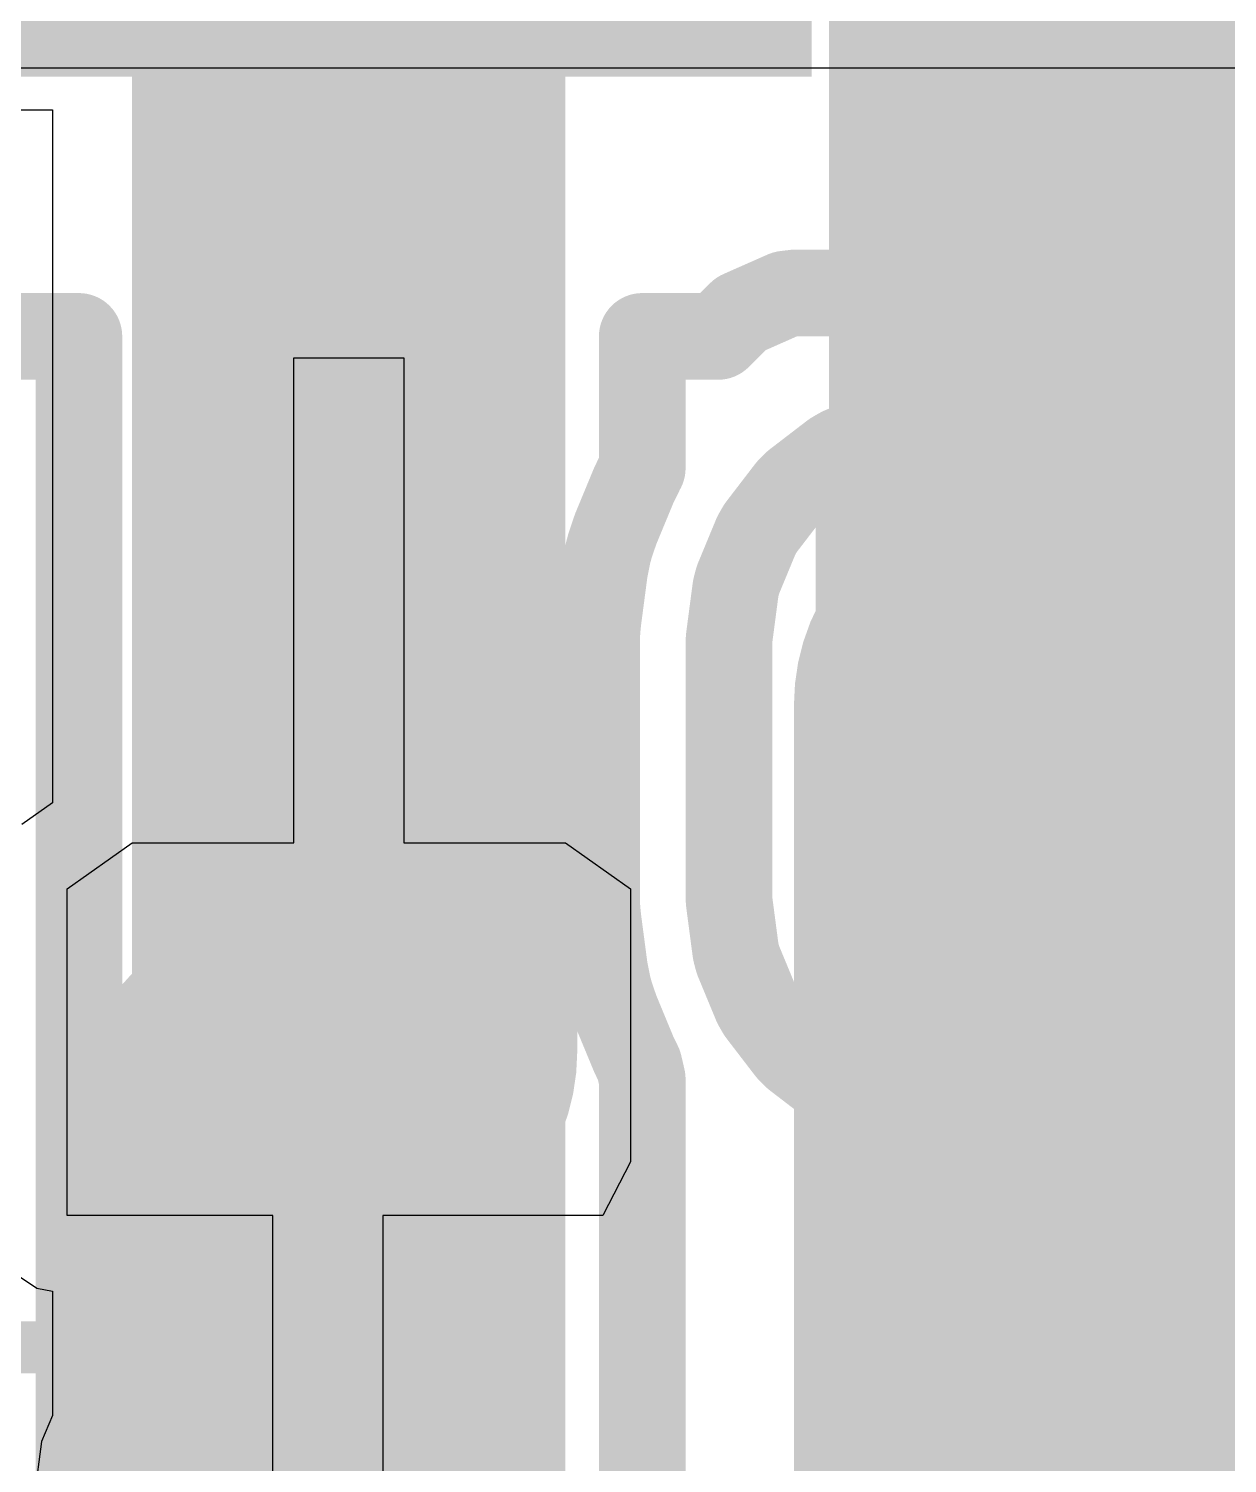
# Model space of a CAD drawing. Header units: inches. Extents: x 0 to 12.4, y -0.6 to 2.2.
# Drawn here: x 0.2268 to 0.3357, y 1.355 to 1.4853 of the extents above; entities that cross this region are included whole.
import ezdxf

# ---------------------------------------------------------------- set-up
doc = ezdxf.new("R2010")
doc.units = ezdxf.units.IN
doc.header["$MEASUREMENT"] = 0
for name, color, linetype in [('Bottom Layer', 5, 'Continuous'), ('Dimension', 6, 'Continuous'), ('Mechanical 4', 56, 'Continuous'), ('Top Layer', 1, 'Continuous'), ('Top Overlay', 2, 'Continuous'), ('Top Paste', 8, 'Continuous'), ('Top Solder', 216, 'Continuous')]:
    doc.layers.add(name, color=color, linetype=linetype)

# ---------------------------------------------------------------- blocks, each defined once
blk = doc.blocks.new('SOT_89_3_16')
at = {"layer": 'Top Layer'}
for points in [[(-0.0380512, 0.10423225), (0.0380512, 0.10423225), (0.0380512, -0.01505905), (-0.0380512, -0.01505905)], [(-0.0114173, -0.0105315), (0.0114173, -0.0105315), (0.0114173, -0.0786417), (-0.0114173, -0.0786417)], [(0.0476378, -0.0105315), (0.0704724, -0.0105315), (0.0704724, -0.0786417), (0.0476378, -0.0786417)]]:
    blk.add_hatch(color=1, dxfattribs=at).paths.add_polyline_path(points)
at = {"layer": 'Top Paste'}
for points in [[(-0.0380512, 0.10423225), (0.0380512, 0.10423225), (0.0380512, -0.01505905), (-0.0380512, -0.01505905)], [(-0.0114173, -0.0105315), (0.0114173, -0.0105315), (0.0114173, -0.0786417), (-0.0114173, -0.0786417)], [(0.0476378, -0.0105315), (0.0704724, -0.0105315), (0.0704724, -0.0786417), (0.0476378, -0.0786417)]]:
    blk.add_hatch(color=8, dxfattribs=at).paths.add_polyline_path(points)
at = {"layer": 'Top Solder'}
for points in [[(-0.0420512, 0.10823225), (0.0420512, 0.10823225), (0.0420512, -0.01905905), (-0.0420512, -0.01905905)], [(-0.0154173, -0.0065315), (0.0154173, -0.0065315), (0.0154173, -0.0826417), (-0.0154173, -0.0826417)], [(0.0436378, -0.0065315), (0.0744724, -0.0065315), (0.0744724, -0.0826417), (0.0436378, -0.0826417)]]:
    blk.add_hatch(color=216, dxfattribs=at).paths.add_polyline_path(points)
blk = doc.blocks.new('CAP_0603_65')
at = {"layer": 'Top Layer'}
for points in [[(-0.015, 0.0175), (-0.015, -0.0175), (-0.045, -0.0175), (-0.045, 0.0175)], [(0.045, 0.0175), (0.045, -0.0175), (0.015, -0.0175), (0.015, 0.0175)]]:
    blk.add_hatch(color=1, dxfattribs=at).paths.add_polyline_path(points)
at = {"layer": 'Top Paste'}
for points in [[(-0.015, 0.0175), (-0.015, -0.0175), (-0.045, -0.0175), (-0.045, 0.0175)], [(0.045, 0.0175), (0.045, -0.0175), (0.015, -0.0175), (0.015, 0.0175)]]:
    blk.add_hatch(color=8, dxfattribs=at).paths.add_polyline_path(points)
at = {"layer": 'Top Solder'}
for points in [[(-0.0126378, 0.0198622), (-0.0126378, -0.0198622), (-0.0473622, -0.0198622), (-0.0473622, 0.0198622)], [(0.0473622, 0.0198622), (0.0473622, -0.0198622), (0.0126378, -0.0198622), (0.0126378, 0.0198622)]]:
    blk.add_hatch(color=216, dxfattribs=at).paths.add_polyline_path(points)
at = {"layer": 'Top Overlay', "const_width": 0.005}
for points in [[(-0.049, 0.021), (-0.018, 0.021)], [(-0.049, -0.021), (-0.049, 0.021)], [(0.018, 0.021), (0.049, 0.021)], [(0.049, -0.021), (0.049, 0.021)], [(-0.049, -0.021), (-0.018, -0.021)], [(0.018, -0.021), (0.049, -0.021)]]:
    blk.add_lwpolyline(points, dxfattribs=at)
at = {"layer": 'Top Overlay', "const_width": 0.0025}
for points in [[(-0.05025, 0.021, 1), (-0.04775, 0.021, 1)], [(-0.05025, 0.021, 1), (-0.04775, 0.021, 1)], [(-0.01925, 0.021, 1), (-0.01675, 0.021, 1)], [(0.01675, 0.021, 1), (0.01925, 0.021, 1)], [(0.04775, 0.021, 1), (0.05025, 0.021, 1)], [(0.04775, 0.021, 1), (0.05025, 0.021, 1)], [(-0.05025, -0.021, 1), (-0.04775, -0.021, 1)], [(-0.05025, -0.021, 1), (-0.04775, -0.021, 1)], [(-0.01925, -0.021, 1), (-0.01675, -0.021, 1)], [(0.01675, -0.021, 1), (0.01925, -0.021, 1)], [(0.04775, -0.021, 1), (0.05025, -0.021, 1)], [(0.04775, -0.021, 1), (0.05025, -0.021, 1)]]:
    blk.add_lwpolyline(points, format="xyb", close=True, dxfattribs=at)
blk = doc.blocks.new('C___1206_66')
at = {"layer": 'Top Layer'}
for points in [[(-0.08, 0.035), (-0.02, 0.035), (-0.02, -0.035), (-0.08, -0.035)], [(0.02, 0.035), (0.08, 0.035), (0.08, -0.035), (0.02, -0.035)]]:
    blk.add_hatch(color=1, dxfattribs=at).paths.add_polyline_path(points)
at = {"layer": 'Top Paste'}
for points in [[(-0.08, 0.035), (-0.02, 0.035), (-0.02, -0.035), (-0.08, -0.035)], [(0.02, 0.035), (0.08, 0.035), (0.08, -0.035), (0.02, -0.035)]]:
    blk.add_hatch(color=8, dxfattribs=at).paths.add_polyline_path(points)
at = {"layer": 'Top Solder'}
for points in [[(-0.084, 0.039), (-0.016, 0.039), (-0.016, -0.039), (-0.084, -0.039)], [(0.016, 0.039), (0.084, 0.039), (0.084, -0.039), (0.016, -0.039)]]:
    blk.add_hatch(color=216, dxfattribs=at).paths.add_polyline_path(points)
at = {"layer": 'Top Overlay', "const_width": 0.005}
for points in [[(-0.024, 0.039), (-0.084, 0.039)], [(-0.084, 0.039), (-0.084, -0.039)], [(0.084, 0.039), (0.024, 0.039)], [(0.084, 0.039), (0.084, -0.039)], [(-0.024, -0.039), (-0.084, -0.039)], [(0.084, -0.039), (0.024, -0.039)]]:
    blk.add_lwpolyline(points, dxfattribs=at)
at = {"layer": 'Top Overlay', "const_width": 0.0025}
for points in [[(-0.08525, 0.039, 1), (-0.08275, 0.039, 1)], [(-0.08525, 0.039, 1), (-0.08275, 0.039, 1)], [(-0.02525, 0.039, 1), (-0.02275, 0.039, 1)], [(0.02275, 0.039, 1), (0.02525, 0.039, 1)], [(0.08275, 0.039, 1), (0.08525, 0.039, 1)], [(0.08275, 0.039, 1), (0.08525, 0.039, 1)], [(-0.08525, -0.039, 1), (-0.08275, -0.039, 1)], [(-0.08525, -0.039, 1), (-0.08275, -0.039, 1)], [(-0.02525, -0.039, 1), (-0.02275, -0.039, 1)], [(0.02275, -0.039, 1), (0.02525, -0.039, 1)], [(0.08275, -0.039, 1), (0.08525, -0.039, 1)], [(0.08275, -0.039, 1), (0.08525, -0.039, 1)]]:
    blk.add_lwpolyline(points, format="xyb", close=True, dxfattribs=at)

msp = doc.modelspace()

# ---------------------------------------------------------------- hatches: boundary and pattern name
at = {"layer": 'Dimension'}
msp.add_hatch(color=6, dxfattribs=at).paths.add_polyline_path([(0.29832095, 1.44948485), (0.33375405, 1.44948485), (0.33375405, 1.39830375), (0.29832095, 1.39830375)])
msp.add_hatch(color=6, dxfattribs=at).paths.add_polyline_path([(0.29832095, 1.44948485), (0.33375405, 1.44948485), (0.33375405, 1.39830375), (0.29832095, 1.39830375)])
at = {"layer": 'Top Layer'}
for points in [[(0.305, 1.432), (0.716, 1.432), (0.716, 1.491), (0.305, 1.491)], [(0.305, 1.303), (0.374, 1.303), (0.374, 1.491), (0.305, 1.491)]]:
    msp.add_hatch(color=1, dxfattribs=at).paths.add_polyline_path(points)

# ---------------------------------------------------------------- linework, layer by layer
at = {"layer": 'Bottom Layer'}
msp.add_line((0.05, 1.4817409), (0.4138629, 1.4817409), dxfattribs=at)
at = {"layer": 'Dimension'}
for points, const_width in [([(0.2917662, 1.4595232), (0.295365, 1.4611122)], 0.007874), ([(0.295365, 1.4611122), (0.2953651, 1.4611123)], 0.007874), ([(0.2953651, 1.4611123), (0.2955655, 1.4612007)], 0.007874), ([(0.2955655, 1.4612007), (0.295783, 1.461226)], 0.007874), ([(0.295783, 1.461226), (0.2957832, 1.461226)], 0.007874), ([(0.2957832, 1.461226), (0.2964707, 1.4613057)], 0.007874), ([(0.2964707, 1.4613057), (0.296471, 1.4613058)], 0.007874), ([(0.296471, 1.4613058), (0.2965547, 1.4613155)], 0.007874), ([(0.2965547, 1.4613155), (0.2966385, 1.4613155)], 0.007874), ([(0.2966385, 1.4613155), (0.2966392, 1.4613155)], 0.007874), ([(0.2966392, 1.4613155), (0.3076576, 1.4613155)], 0.007874), ([(0.3076576, 1.4613155), (0.3080377, 1.4613404)], 0.007874), ([(0.3080377, 1.4613404), (0.3083479, 1.4613813)], 0.007874), ([(0.3083479, 1.4613813), (0.308348, 1.4613813)], 0.007874), ([(0.308348, 1.4613813), (0.3083728, 1.4613845)], 0.007874), ([(0.3083728, 1.4613845), (0.3083947, 1.4613867)], 0.007874), ([(0.3083947, 1.4613867), (0.3083968, 1.4613869)], 0.007874), ([(0.3083968, 1.4613869), (0.3091341, 1.4614595)], 0.007874), ([(0.3091341, 1.4614595), (0.309135, 1.4614596)], 0.007874), ([(0.309135, 1.4614596), (0.3091563, 1.4614617)], 0.007874), ([(0.3091563, 1.4614617), (0.3091776, 1.4614631)], 0.007874), ([(0.3091776, 1.4614631), (0.3091783, 1.4614632)], 0.007874), ([(0.3091783, 1.4614632), (0.3095133, 1.4614851)], 0.007874), ([(0.3095133, 1.4614851), (0.309515, 1.4614852)], 0.007874), ([(0.309515, 1.4614852), (0.3095366, 1.4614866)], 0.007874), ([(0.3095366, 1.4614866), (0.3095585, 1.4614874)], 0.007874), ([(0.3095585, 1.4614874), (0.3095607, 1.4614874)], 0.007874), ([(0.3095607, 1.4614874), (0.3102983, 1.4615116)], 0.007874), ([(0.3102983, 1.4615116), (0.3102996, 1.4615116)], 0.007874), ([(0.3102996, 1.4615116), (0.310323, 1.4615124)], 0.007874), ([(0.310323, 1.4615124), (0.4437993, 1.4615124)], 0.007874), ([(0.2915192, 1.4594142), (0.2917661, 1.4595232)], 0.007874), ([(0.2917661, 1.4595232), (0.2917662, 1.4595232)], 0.007874), ([(0.2226365, 1.4592233), (0.224501, 1.4573588)], 0.007874), ([(0.2894639, 1.4573588), (0.2913283, 1.4592233)], 0.007874), ([(0.2913283, 1.4592233), (0.2913285, 1.4592234)], 0.007874), ([(0.2913285, 1.4592234), (0.2915192, 1.4594142)], 0.007874), ([(0.224501, 1.4573588), (0.2313919, 1.4573588)], 0.007874), ([(0.2313919, 1.4376738), (0.2313919, 1.4573588)], 0.007874), ([(0.282573, 1.4453914), (0.282573, 1.4573588)], 0.007874), ([(0.282573, 1.4573588), (0.2894639, 1.4573588)], 0.007874), ([(0.3054172, 1.4488641), (0.3099427, 1.4494599)], 0.007874), ([(0.3099427, 1.4494599), (0.310323, 1.4494848)], 0.007874), ([(0.310323, 1.4494848), (0.4437993, 1.4494848)], 0.007874), ([(0.3006437, 1.4469943), (0.3046829, 1.4486674)], 0.007874), ([(0.3046829, 1.4486674), (0.3054172, 1.4488641)], 0.007874), ([(0.2965167, 1.4439525), (0.2999854, 1.4466142)], 0.007874), ([(0.2999854, 1.4466142), (0.3006437, 1.4469943)], 0.007874), ([(0.2818466, 1.4439335), (0.2825, 1.4452586)], 0.007874), ([(0.2825, 1.4452586), (0.2825002, 1.4452591)], 0.007874), ([(0.2825002, 1.4452591), (0.2825213, 1.4453017)], 0.007874), ([(0.2825213, 1.4453017), (0.2825445, 1.445342)], 0.007874), ([(0.2825445, 1.445342), (0.282545, 1.445343)], 0.007874), ([(0.282545, 1.445343), (0.282573, 1.4453914)], 0.007874), ([(0.2801705, 1.4398952), (0.2818074, 1.4438471)], 0.007874), ([(0.2818074, 1.4438471), (0.2818078, 1.443848)], 0.007874), ([(0.2818078, 1.443848), (0.2818255, 1.4438909)], 0.007874), ([(0.2818255, 1.4438909), (0.2818463, 1.443933)], 0.007874), ([(0.2818463, 1.443933), (0.2818466, 1.4439335)], 0.007874), ([(0.2959793, 1.4434151), (0.2965167, 1.4439525)], 0.007874), ([(0.2569824, 1.3923982), (0.2569824, 1.4273391)], 0.0393701), ([(0.2933176, 1.4399465), (0.2959793, 1.4434151)], 0.007874), ([(0.2929376, 1.4392881), (0.2933176, 1.4399465)], 0.007874), ([(0.2796619, 1.4384065), (0.2801372, 1.4398067)], 0.007874), ([(0.2801372, 1.4398067), (0.2801376, 1.4398079)], 0.007874), ([(0.2801376, 1.4398079), (0.2801524, 1.4398516)], 0.007874), ([(0.2801524, 1.4398516), (0.2801701, 1.4398943)], 0.007874), ([(0.2801701, 1.4398943), (0.2801705, 1.4398952)], 0.007874), ([(0.2912644, 1.4352489), (0.2929376, 1.4392881)], 0.007874), ([(0.3160376, 1.3382643), (0.3160376, 1.4238943)], 0.0393701), ([(0.2313919, 1.4375782), (0.2313919, 1.4376738)], 0.007874), ([(0.2313919, 1.3394396), (0.2313919, 1.4375782)], 0.007874), ([(0.2791431, 1.4360845), (0.2794402, 1.4375782)], 0.007874), ([(0.2794402, 1.4375782), (0.2794405, 1.43758)], 0.007874), ([(0.2794405, 1.43758), (0.2794406, 1.4375807)], 0.007874), ([(0.2794406, 1.4375807), (0.2794499, 1.4376272)], 0.007874), ([(0.2794499, 1.4376272), (0.279462, 1.4376726)], 0.007874), ([(0.279462, 1.4376726), (0.2794623, 1.4376735)], 0.007874), ([(0.2794623, 1.4376735), (0.2796344, 1.4383159)], 0.007874), ([(0.2796344, 1.4383159), (0.2796346, 1.4383165)], 0.007874), ([(0.2796346, 1.4383165), (0.2796467, 1.4383615)], 0.007874), ([(0.2796467, 1.4383615), (0.2796615, 1.4384055)], 0.007874), ([(0.2796615, 1.4384055), (0.2796619, 1.4384065)], 0.007874), ([(0.2785503, 1.4315822), (0.2791369, 1.4360378)], 0.007874), ([(0.2791369, 1.4360378), (0.279137, 1.4360388)], 0.007874), ([(0.279137, 1.4360388), (0.2791431, 1.4360845)], 0.007874), ([(0.2910677, 1.4345146), (0.2912644, 1.4352489)], 0.007874), ([(0.2904947, 1.4301623), (0.2910677, 1.4345146)], 0.007874), ([(0.2784701, 1.4307756), (0.2784722, 1.4307975)], 0.007874), ([(0.2784722, 1.4307975), (0.2784724, 1.4307995)], 0.007874), ([(0.2784724, 1.4307995), (0.278545, 1.431536)], 0.007874), ([(0.278545, 1.431536), (0.2785452, 1.4315376)], 0.007874), ([(0.2785452, 1.4315376), (0.2785473, 1.4315589)], 0.007874), ([(0.2785473, 1.4315589), (0.2785501, 1.4315806)], 0.007874), ([(0.2785501, 1.4315806), (0.2785503, 1.4315822)], 0.007874), ([(0.2784194, 1.4296088), (0.2784202, 1.4296322)], 0.007874), ([(0.2784194, 1.4063687), (0.2784194, 1.4296088)], 0.007874), ([(0.2784202, 1.4296335), (0.2784444, 1.4303711)], 0.007874), ([(0.2784202, 1.4296322), (0.2784202, 1.4296335)], 0.007874), ([(0.2784444, 1.4303733), (0.2784452, 1.4303953)], 0.007874), ([(0.2784444, 1.4303711), (0.2784444, 1.4303733)], 0.007874), ([(0.2784452, 1.4303953), (0.2784466, 1.4304169)], 0.007874), ([(0.2784466, 1.4304169), (0.2784467, 1.4304186)], 0.007874), ([(0.2784467, 1.4304186), (0.2784685, 1.4307516)], 0.007874), ([(0.2784685, 1.4307517), (0.2784701, 1.4307756)], 0.007874), ([(0.2784685, 1.4307516), (0.2784685, 1.4307517)], 0.007874), ([(0.290447, 1.4296088), (0.2904719, 1.4299891)], 0.007874), ([(0.290447, 1.4063687), (0.290447, 1.4296088)], 0.007874), ([(0.2904719, 1.4299891), (0.2904947, 1.4301623)], 0.007874), ([(0.2500927, 1.3855084), (0.2569824, 1.3923982)], 0.0393701), ([(0.2784194, 1.4063687), (0.2784202, 1.4063453)], 0.007874), ([(0.2784202, 1.406344), (0.2784202, 1.4063453)], 0.007874), ([(0.2784202, 1.406344), (0.2784444, 1.4056064)], 0.007874), ([(0.290447, 1.4063687), (0.2904719, 1.4059884)], 0.007874), ([(0.2784444, 1.4056043), (0.2784444, 1.4056064)], 0.007874), ([(0.2784444, 1.4056043), (0.2784452, 1.4055822)], 0.007874), ([(0.2784452, 1.4055822), (0.2784466, 1.4055606)], 0.007874), ([(0.2784466, 1.4055606), (0.2784467, 1.4055589)], 0.007874), ([(0.2784467, 1.4055589), (0.2784686, 1.4052251)], 0.007874), ([(0.2784686, 1.4052251), (0.2784701, 1.4052019)], 0.007874), ([(0.2784701, 1.4052019), (0.2785472, 1.4044186)], 0.007874), ([(0.2904719, 1.4059884), (0.2910677, 1.4014631)], 0.007874), ([(0.2785472, 1.4044186), (0.279143, 1.3998933)], 0.007874), ([(0.2500927, 1.3510596), (0.2500927, 1.3855084)], 0.0393701), ([(0.2910677, 1.4014631), (0.2912645, 1.4007285)], 0.007874), ([(0.279143, 1.3998933), (0.2791521, 1.3998473)], 0.007874), ([(0.2791521, 1.3998473), (0.2791522, 1.3998469)], 0.007874), ([(0.2791522, 1.3998469), (0.2794405, 1.3983975)], 0.007874), ([(0.2912645, 1.4007285), (0.2929375, 1.3966896)], 0.007874), ([(0.2794405, 1.3983975), (0.2794407, 1.3983967)], 0.007874), ([(0.2794407, 1.3983967), (0.27945, 1.3983501)], 0.007874), ([(0.27945, 1.3983501), (0.2794623, 1.398304)], 0.007874), ([(0.2794623, 1.398304), (0.2794625, 1.3983033)], 0.007874), ([(0.2794625, 1.3983033), (0.2796185, 1.3977209)], 0.007874), ([(0.2796185, 1.3977209), (0.2796468, 1.3976155)], 0.007874), ([(0.2796468, 1.3976155), (0.2796622, 1.3975702)], 0.007874), ([(0.2796622, 1.3975701), (0.2796622, 1.3975702)], 0.007874), ([(0.2796622, 1.3975701), (0.2801372, 1.3961709)], 0.007874), ([(0.2801372, 1.3961709), (0.2801374, 1.3961702)], 0.007874), ([(0.2801374, 1.3961702), (0.2801525, 1.3961257)], 0.007874), ([(0.2801525, 1.3961257), (0.2801705, 1.3960823)], 0.007874), ([(0.2801705, 1.3960823), (0.2801708, 1.3960815)], 0.007874), ([(0.2801708, 1.3960815), (0.2815862, 1.3926644)], 0.007874), ([(0.2929375, 1.3966896), (0.2933178, 1.3960309)], 0.007874), ([(0.2933178, 1.3960309), (0.2959791, 1.3925626)], 0.007874), ([(0.2815862, 1.3926644), (0.2818255, 1.3920869)], 0.007874), ([(0.2818255, 1.3920869), (0.2818467, 1.3920437)], 0.007874), ([(0.2818467, 1.3920437), (0.2822725, 1.3911804)], 0.007874), ([(0.2959791, 1.3925626), (0.2965169, 1.3920248)], 0.007874), ([(0.2965169, 1.3920248), (0.2999852, 1.3893635)], 0.007874), ([(0.2822725, 1.3911804), (0.282573, 1.3898918)], 0.007874), ([(0.282573, 1.3394396), (0.282573, 1.3898918)], 0.007874), ([(0.2999852, 1.3893635), (0.3006439, 1.3889832)], 0.007874), ([(0.3006439, 1.3889832), (0.3046828, 1.3873102)], 0.007874), ([(0.3046828, 1.3873102), (0.3054174, 1.3871134)], 0.007874), ([(0.3054174, 1.3871134), (0.3099428, 1.3865176)], 0.007874), ([(0.3099428, 1.3865176), (0.310323, 1.3864927)], 0.007874), ([(0.310323, 1.3864927), (0.4437993, 1.3864927)], 0.007874), ([(0.2500927, 1.2988943), (0.2500927, 1.3510596)], 0.0393701), ([(0.3160376, 1.3382643), (0.3189903, 1.3353116)], 0.0393701)]:
    msp.add_lwpolyline(points, dxfattribs=dict(at, const_width=const_width))
for points, const_width in [([(0.2933965, 1.4611122, 1), (0.2973335, 1.4611122, 1)], 0.003937), ([(0.2933965, 1.4611122, 1), (0.2973335, 1.4611122, 1)], 0.003937), ([(0.2933966, 1.4611123, 1), (0.2973336, 1.4611123, 1)], 0.003937), ([(0.2933966, 1.4611123, 1), (0.2973336, 1.4611123, 1)], 0.003937), ([(0.293597, 1.4612007, 1), (0.297534, 1.4612007, 1)], 0.003937), ([(0.293597, 1.4612007, 1), (0.297534, 1.4612007, 1)], 0.003937), ([(0.2938145, 1.461226, 1), (0.2977515, 1.461226, 1)], 0.003937), ([(0.2938145, 1.461226, 1), (0.2977515, 1.461226, 1)], 0.003937), ([(0.2938147, 1.461226, 1), (0.2977517, 1.461226, 1)], 0.003937), ([(0.2938147, 1.461226, 1), (0.2977517, 1.461226, 1)], 0.003937), ([(0.2945022, 1.4613057, 1), (0.2984392, 1.4613057, 1)], 0.003937), ([(0.2945022, 1.4613057, 1), (0.2984392, 1.4613057, 1)], 0.003937), ([(0.2945025, 1.4613058, 1), (0.2984395, 1.4613058, 1)], 0.003937), ([(0.2945025, 1.4613058, 1), (0.2984395, 1.4613058, 1)], 0.003937), ([(0.2945862, 1.4613155, 1), (0.2985232, 1.4613155, 1)], 0.003937), ([(0.2945862, 1.4613155, 1), (0.2985232, 1.4613155, 1)], 0.003937), ([(0.29467, 1.4613155, 1), (0.298607, 1.4613155, 1)], 0.003937), ([(0.29467, 1.4613155, 1), (0.298607, 1.4613155, 1)], 0.003937), ([(0.2946707, 1.4613155, 1), (0.2986077, 1.4613155, 1)], 0.003937), ([(0.2946707, 1.4613155, 1), (0.2986077, 1.4613155, 1)], 0.003937), ([(0.3056891, 1.4613155, 1), (0.3096261, 1.4613155, 1)], 0.003937), ([(0.3056891, 1.4613155, 1), (0.3096261, 1.4613155, 1)], 0.003937), ([(0.3060692, 1.4613404, 1), (0.3100062, 1.4613404, 1)], 0.003937), ([(0.3060692, 1.4613404, 1), (0.3100062, 1.4613404, 1)], 0.003937), ([(0.3063794, 1.4613813, 1), (0.3103164, 1.4613813, 1)], 0.003937), ([(0.3063794, 1.4613813, 1), (0.3103164, 1.4613813, 1)], 0.003937), ([(0.3063795, 1.4613813, 1), (0.3103165, 1.4613813, 1)], 0.003937), ([(0.3063795, 1.4613813, 1), (0.3103165, 1.4613813, 1)], 0.003937), ([(0.3064043, 1.4613845, 1), (0.3103413, 1.4613845, 1)], 0.003937), ([(0.3064043, 1.4613845, 1), (0.3103413, 1.4613845, 1)], 0.003937), ([(0.3064262, 1.4613867, 1), (0.3103632, 1.4613867, 1)], 0.003937), ([(0.3064262, 1.4613867, 1), (0.3103632, 1.4613867, 1)], 0.003937), ([(0.3064283, 1.4613869, 1), (0.3103653, 1.4613869, 1)], 0.003937), ([(0.3064283, 1.4613869, 1), (0.3103653, 1.4613869, 1)], 0.003937), ([(0.3071656, 1.4614595, 1), (0.3111026, 1.4614595, 1)], 0.003937), ([(0.3071656, 1.4614595, 1), (0.3111026, 1.4614595, 1)], 0.003937), ([(0.3071665, 1.4614596, 1), (0.3111035, 1.4614596, 1)], 0.003937), ([(0.3071665, 1.4614596, 1), (0.3111035, 1.4614596, 1)], 0.003937), ([(0.3071878, 1.4614617, 1), (0.3111248, 1.4614617, 1)], 0.003937), ([(0.3071878, 1.4614617, 1), (0.3111248, 1.4614617, 1)], 0.003937), ([(0.3072091, 1.4614631, 1), (0.3111461, 1.4614631, 1)], 0.003937), ([(0.3072091, 1.4614631, 1), (0.3111461, 1.4614631, 1)], 0.003937), ([(0.3072098, 1.4614632, 1), (0.3111468, 1.4614632, 1)], 0.003937), ([(0.3072098, 1.4614632, 1), (0.3111468, 1.4614632, 1)], 0.003937), ([(0.3075448, 1.4614851, 1), (0.3114818, 1.4614851, 1)], 0.003937), ([(0.3075448, 1.4614851, 1), (0.3114818, 1.4614851, 1)], 0.003937), ([(0.3075465, 1.4614852, 1), (0.3114835, 1.4614852, 1)], 0.003937), ([(0.3075465, 1.4614852, 1), (0.3114835, 1.4614852, 1)], 0.003937), ([(0.3075681, 1.4614866, 1), (0.3115051, 1.4614866, 1)], 0.003937), ([(0.3075681, 1.4614866, 1), (0.3115051, 1.4614866, 1)], 0.003937), ([(0.30759, 1.4614874, 1), (0.311527, 1.4614874, 1)], 0.003937), ([(0.30759, 1.4614874, 1), (0.311527, 1.4614874, 1)], 0.003937), ([(0.3075922, 1.4614874, 1), (0.3115292, 1.4614874, 1)], 0.003937), ([(0.3075922, 1.4614874, 1), (0.3115292, 1.4614874, 1)], 0.003937), ([(0.3083298, 1.4615116, 1), (0.3122668, 1.4615116, 1)], 0.003937), ([(0.3083298, 1.4615116, 1), (0.3122668, 1.4615116, 1)], 0.003937), ([(0.3083311, 1.4615116, 1), (0.3122681, 1.4615116, 1)], 0.003937), ([(0.3083311, 1.4615116, 1), (0.3122681, 1.4615116, 1)], 0.003937), ([(0.3083545, 1.4615124, 1), (0.3122915, 1.4615124, 1)], 0.003937), ([(0.3083545, 1.4615124, 1), (0.3122915, 1.4615124, 1)], 0.003937), ([(0.2897976, 1.4595232, 1), (0.2937346, 1.4595232, 1)], 0.003937), ([(0.2897976, 1.4595232, 1), (0.2937346, 1.4595232, 1)], 0.003937), ([(0.2897977, 1.4595232, 1), (0.2937347, 1.4595232, 1)], 0.003937), ([(0.2897977, 1.4595232, 1), (0.2937347, 1.4595232, 1)], 0.003937), ([(0.2893598, 1.4592233, 1), (0.2932968, 1.4592233, 1)], 0.003937), ([(0.2893598, 1.4592233, 1), (0.2932968, 1.4592233, 1)], 0.003937), ([(0.28936, 1.4592234, 1), (0.293297, 1.4592234, 1)], 0.003937), ([(0.28936, 1.4592234, 1), (0.293297, 1.4592234, 1)], 0.003937), ([(0.2895507, 1.4594142, 1), (0.2934877, 1.4594142, 1)], 0.003937), ([(0.2895507, 1.4594142, 1), (0.2934877, 1.4594142, 1)], 0.003937), ([(0.2225325, 1.4573588, 1), (0.2264695, 1.4573588, 1)], 0.003937), ([(0.2225325, 1.4573588, 1), (0.2264695, 1.4573588, 1)], 0.003937), ([(0.2294234, 1.4573588, 1), (0.2333604, 1.4573588, 1)], 0.003937), ([(0.2294234, 1.4573588, 1), (0.2333604, 1.4573588, 1)], 0.003937), ([(0.2806045, 1.4573588, 1), (0.2845415, 1.4573588, 1)], 0.003937), ([(0.2806045, 1.4573588, 1), (0.2845415, 1.4573588, 1)], 0.003937), ([(0.2874954, 1.4573588, 1), (0.2914324, 1.4573588, 1)], 0.003937), ([(0.2874954, 1.4573588, 1), (0.2914324, 1.4573588, 1)], 0.003937), ([(0.3079742, 1.4494599, 1), (0.3119112, 1.4494599, 1)], 0.003937), ([(0.3079742, 1.4494599, 1), (0.3119112, 1.4494599, 1)], 0.003937), ([(0.3083545, 1.4494848, 1), (0.3122915, 1.4494848, 1)], 0.003937), ([(0.3083545, 1.4494848, 1), (0.3122915, 1.4494848, 1)], 0.003937), ([(0.3027144, 1.4486674, 1), (0.3066514, 1.4486674, 1)], 0.003937), ([(0.3027144, 1.4486674, 1), (0.3066514, 1.4486674, 1)], 0.003937), ([(0.3034487, 1.4488641, 1), (0.3073857, 1.4488641, 1)], 0.003937), ([(0.3034487, 1.4488641, 1), (0.3073857, 1.4488641, 1)], 0.003937), ([(0.2980169, 1.4466142, 1), (0.3019539, 1.4466142, 1)], 0.003937), ([(0.2980169, 1.4466142, 1), (0.3019539, 1.4466142, 1)], 0.003937), ([(0.2986752, 1.4469943, 1), (0.3026122, 1.4469943, 1)], 0.003937), ([(0.2986752, 1.4469943, 1), (0.3026122, 1.4469943, 1)], 0.003937), ([(0.2805315, 1.4452586, 1), (0.2844685, 1.4452586, 1)], 0.003937), ([(0.2805315, 1.4452586, 1), (0.2844685, 1.4452586, 1)], 0.003937), ([(0.2805317, 1.4452591, 1), (0.2844687, 1.4452591, 1)], 0.003937), ([(0.2805317, 1.4452591, 1), (0.2844687, 1.4452591, 1)], 0.003937), ([(0.2805528, 1.4453017, 1), (0.2844898, 1.4453017, 1)], 0.003937), ([(0.2805528, 1.4453017, 1), (0.2844898, 1.4453017, 1)], 0.003937), ([(0.280576, 1.445342, 1), (0.284513, 1.445342, 1)], 0.003937), ([(0.280576, 1.445342, 1), (0.284513, 1.445342, 1)], 0.003937), ([(0.2805765, 1.445343, 1), (0.2845135, 1.445343, 1)], 0.003937), ([(0.2805765, 1.445343, 1), (0.2845135, 1.445343, 1)], 0.003937), ([(0.2806045, 1.4453914, 1), (0.2845415, 1.4453914, 1)], 0.003937), ([(0.2806045, 1.4453914, 1), (0.2845415, 1.4453914, 1)], 0.003937), ([(0.2798389, 1.4438471, 1), (0.2837759, 1.4438471, 1)], 0.003937), ([(0.2798389, 1.4438471, 1), (0.2837759, 1.4438471, 1)], 0.003937), ([(0.2798393, 1.443848, 1), (0.2837763, 1.443848, 1)], 0.003937), ([(0.2798393, 1.443848, 1), (0.2837763, 1.443848, 1)], 0.003937), ([(0.279857, 1.4438909, 1), (0.283794, 1.4438909, 1)], 0.003937), ([(0.279857, 1.4438909, 1), (0.283794, 1.4438909, 1)], 0.003937), ([(0.2798778, 1.443933, 1), (0.2838148, 1.443933, 1)], 0.003937), ([(0.2798778, 1.443933, 1), (0.2838148, 1.443933, 1)], 0.003937), ([(0.2798781, 1.4439335, 1), (0.2838151, 1.4439335, 1)], 0.003937), ([(0.2798781, 1.4439335, 1), (0.2838151, 1.4439335, 1)], 0.003937), ([(0.2945482, 1.4439525, 1), (0.2984852, 1.4439525, 1)], 0.003937), ([(0.2945482, 1.4439525, 1), (0.2984852, 1.4439525, 1)], 0.003937), ([(0.2471399, 1.4273391, 1), (0.2668249, 1.4273391, 1)], 0.019685), ([(0.2940108, 1.4434151, 1), (0.2979478, 1.4434151, 1)], 0.003937), ([(0.2940108, 1.4434151, 1), (0.2979478, 1.4434151, 1)], 0.003937), ([(0.2913491, 1.4399465, 1), (0.2952861, 1.4399465, 1)], 0.003937), ([(0.2913491, 1.4399465, 1), (0.2952861, 1.4399465, 1)], 0.003937), ([(0.2781687, 1.4398067, 1), (0.2821057, 1.4398067, 1)], 0.003937), ([(0.2781687, 1.4398067, 1), (0.2821057, 1.4398067, 1)], 0.003937), ([(0.2781691, 1.4398079, 1), (0.2821061, 1.4398079, 1)], 0.003937), ([(0.2781691, 1.4398079, 1), (0.2821061, 1.4398079, 1)], 0.003937), ([(0.2781839, 1.4398516, 1), (0.2821209, 1.4398516, 1)], 0.003937), ([(0.2781839, 1.4398516, 1), (0.2821209, 1.4398516, 1)], 0.003937), ([(0.2782016, 1.4398943, 1), (0.2821386, 1.4398943, 1)], 0.003937), ([(0.2782016, 1.4398943, 1), (0.2821386, 1.4398943, 1)], 0.003937), ([(0.278202, 1.4398952, 1), (0.282139, 1.4398952, 1)], 0.003937), ([(0.278202, 1.4398952, 1), (0.282139, 1.4398952, 1)], 0.003937), ([(0.2909691, 1.4392881, 1), (0.2949061, 1.4392881, 1)], 0.003937), ([(0.2909691, 1.4392881, 1), (0.2949061, 1.4392881, 1)], 0.003937), ([(0.3061951, 1.4238943, 1), (0.3258801, 1.4238943, 1)], 0.019685), ([(0.2294234, 1.4376738, 1), (0.2333604, 1.4376738, 1)], 0.003937), ([(0.2294234, 1.4376738, 1), (0.2333604, 1.4376738, 1)], 0.003937), ([(0.2294234, 1.4375782, 1), (0.2333604, 1.4375782, 1)], 0.003937), ([(0.2294234, 1.4375782, 1), (0.2333604, 1.4375782, 1)], 0.003937), ([(0.2774717, 1.4375782, 1), (0.2814087, 1.4375782, 1)], 0.003937), ([(0.2774717, 1.4375782, 1), (0.2814087, 1.4375782, 1)], 0.003937), ([(0.277472, 1.43758, 1), (0.281409, 1.43758, 1)], 0.003937), ([(0.277472, 1.43758, 1), (0.281409, 1.43758, 1)], 0.003937), ([(0.2774721, 1.4375807, 1), (0.2814091, 1.4375807, 1)], 0.003937), ([(0.2774721, 1.4375807, 1), (0.2814091, 1.4375807, 1)], 0.003937), ([(0.2774814, 1.4376272, 1), (0.2814184, 1.4376272, 1)], 0.003937), ([(0.2774814, 1.4376272, 1), (0.2814184, 1.4376272, 1)], 0.003937), ([(0.2774935, 1.4376726, 1), (0.2814305, 1.4376726, 1)], 0.003937), ([(0.2774935, 1.4376726, 1), (0.2814305, 1.4376726, 1)], 0.003937), ([(0.2774938, 1.4376735, 1), (0.2814308, 1.4376735, 1)], 0.003937), ([(0.2774938, 1.4376735, 1), (0.2814308, 1.4376735, 1)], 0.003937), ([(0.2776659, 1.4383159, 1), (0.2816029, 1.4383159, 1)], 0.003937), ([(0.2776659, 1.4383159, 1), (0.2816029, 1.4383159, 1)], 0.003937), ([(0.2776661, 1.4383165, 1), (0.2816031, 1.4383165, 1)], 0.003937), ([(0.2776661, 1.4383165, 1), (0.2816031, 1.4383165, 1)], 0.003937), ([(0.2776782, 1.4383615, 1), (0.2816152, 1.4383615, 1)], 0.003937), ([(0.2776782, 1.4383615, 1), (0.2816152, 1.4383615, 1)], 0.003937), ([(0.277693, 1.4384055, 1), (0.28163, 1.4384055, 1)], 0.003937), ([(0.277693, 1.4384055, 1), (0.28163, 1.4384055, 1)], 0.003937), ([(0.2776934, 1.4384065, 1), (0.2816304, 1.4384065, 1)], 0.003937), ([(0.2776934, 1.4384065, 1), (0.2816304, 1.4384065, 1)], 0.003937), ([(0.2771684, 1.4360378, 1), (0.2811054, 1.4360378, 1)], 0.003937), ([(0.2771684, 1.4360378, 1), (0.2811054, 1.4360378, 1)], 0.003937), ([(0.2771685, 1.4360388, 1), (0.2811055, 1.4360388, 1)], 0.003937), ([(0.2771685, 1.4360388, 1), (0.2811055, 1.4360388, 1)], 0.003937), ([(0.2771746, 1.4360845, 1), (0.2811116, 1.4360845, 1)], 0.003937), ([(0.2771746, 1.4360845, 1), (0.2811116, 1.4360845, 1)], 0.003937), ([(0.2892959, 1.4352489, 1), (0.2932329, 1.4352489, 1)], 0.003937), ([(0.2892959, 1.4352489, 1), (0.2932329, 1.4352489, 1)], 0.003937), ([(0.2890992, 1.4345146, 1), (0.2930362, 1.4345146, 1)], 0.003937), ([(0.2890992, 1.4345146, 1), (0.2930362, 1.4345146, 1)], 0.003937), ([(0.2765037, 1.4307975, 1), (0.2804407, 1.4307975, 1)], 0.003937), ([(0.2765037, 1.4307975, 1), (0.2804407, 1.4307975, 1)], 0.003937), ([(0.2765039, 1.4307995, 1), (0.2804409, 1.4307995, 1)], 0.003937), ([(0.2765039, 1.4307995, 1), (0.2804409, 1.4307995, 1)], 0.003937), ([(0.2765765, 1.431536, 1), (0.2805135, 1.431536, 1)], 0.003937), ([(0.2765765, 1.431536, 1), (0.2805135, 1.431536, 1)], 0.003937), ([(0.2765767, 1.4315376, 1), (0.2805137, 1.4315376, 1)], 0.003937), ([(0.2765767, 1.4315376, 1), (0.2805137, 1.4315376, 1)], 0.003937), ([(0.2765788, 1.4315589, 1), (0.2805158, 1.4315589, 1)], 0.003937), ([(0.2765788, 1.4315589, 1), (0.2805158, 1.4315589, 1)], 0.003937), ([(0.2765816, 1.4315806, 1), (0.2805186, 1.4315806, 1)], 0.003937), ([(0.2765816, 1.4315806, 1), (0.2805186, 1.4315806, 1)], 0.003937), ([(0.2765818, 1.4315822, 1), (0.2805188, 1.4315822, 1)], 0.003937), ([(0.2765818, 1.4315822, 1), (0.2805188, 1.4315822, 1)], 0.003937), ([(0.2764509, 1.4296088, 1), (0.2803879, 1.4296088, 1)], 0.003937), ([(0.2764509, 1.4296088, 1), (0.2803879, 1.4296088, 1)], 0.003937), ([(0.2764517, 1.4296335, 1), (0.2803887, 1.4296335, 1)], 0.003937), ([(0.2764517, 1.4296335, 1), (0.2803887, 1.4296335, 1)], 0.003937), ([(0.2764517, 1.4296322, 1), (0.2803887, 1.4296322, 1)], 0.003937), ([(0.2764517, 1.4296322, 1), (0.2803887, 1.4296322, 1)], 0.003937), ([(0.2764759, 1.4303733, 1), (0.2804129, 1.4303733, 1)], 0.003937), ([(0.2764759, 1.4303733, 1), (0.2804129, 1.4303733, 1)], 0.003937), ([(0.2764759, 1.4303711, 1), (0.2804129, 1.4303711, 1)], 0.003937), ([(0.2764759, 1.4303711, 1), (0.2804129, 1.4303711, 1)], 0.003937), ([(0.2764767, 1.4303953, 1), (0.2804137, 1.4303953, 1)], 0.003937), ([(0.2764767, 1.4303953, 1), (0.2804137, 1.4303953, 1)], 0.003937), ([(0.2764781, 1.4304169, 1), (0.2804151, 1.4304169, 1)], 0.003937), ([(0.2764781, 1.4304169, 1), (0.2804151, 1.4304169, 1)], 0.003937), ([(0.2764782, 1.4304186, 1), (0.2804152, 1.4304186, 1)], 0.003937), ([(0.2764782, 1.4304186, 1), (0.2804152, 1.4304186, 1)], 0.003937), ([(0.2765, 1.4307517, 1), (0.280437, 1.4307517, 1)], 0.003937), ([(0.2765, 1.4307517, 1), (0.280437, 1.4307517, 1)], 0.003937), ([(0.2765, 1.4307516, 1), (0.280437, 1.4307516, 1)], 0.003937), ([(0.2765, 1.4307516, 1), (0.280437, 1.4307516, 1)], 0.003937), ([(0.2765016, 1.4307756, 1), (0.2804386, 1.4307756, 1)], 0.003937), ([(0.2765016, 1.4307756, 1), (0.2804386, 1.4307756, 1)], 0.003937), ([(0.2884785, 1.4296088, 1), (0.2924155, 1.4296088, 1)], 0.003937), ([(0.2884785, 1.4296088, 1), (0.2924155, 1.4296088, 1)], 0.003937), ([(0.2885034, 1.4299891, 1), (0.2924404, 1.4299891, 1)], 0.003937), ([(0.2885034, 1.4299891, 1), (0.2924404, 1.4299891, 1)], 0.003937), ([(0.2885262, 1.4301623, 1), (0.2924632, 1.4301623, 1)], 0.003937), ([(0.2885262, 1.4301623, 1), (0.2924632, 1.4301623, 1)], 0.003937), ([(0.2471399, 1.3923982, 1), (0.2668249, 1.3923982, 1)], 0.019685), ([(0.2471399, 1.3923982, 1), (0.2668249, 1.3923982, 1)], 0.019685), ([(0.2764509, 1.4063687, 1), (0.2803879, 1.4063687, 1)], 0.003937), ([(0.2764509, 1.4063687, 1), (0.2803879, 1.4063687, 1)], 0.003937), ([(0.2764517, 1.4063453, 1), (0.2803887, 1.4063453, 1)], 0.003937), ([(0.2764517, 1.4063453, 1), (0.2803887, 1.4063453, 1)], 0.003937), ([(0.2764517, 1.406344, 1), (0.2803887, 1.406344, 1)], 0.003937), ([(0.2764517, 1.406344, 1), (0.2803887, 1.406344, 1)], 0.003937), ([(0.2884785, 1.4063687, 1), (0.2924155, 1.4063687, 1)], 0.003937), ([(0.2884785, 1.4063687, 1), (0.2924155, 1.4063687, 1)], 0.003937), ([(0.2764759, 1.4056064, 1), (0.2804129, 1.4056064, 1)], 0.003937), ([(0.2764759, 1.4056064, 1), (0.2804129, 1.4056064, 1)], 0.003937), ([(0.2764759, 1.4056043, 1), (0.2804129, 1.4056043, 1)], 0.003937), ([(0.2764759, 1.4056043, 1), (0.2804129, 1.4056043, 1)], 0.003937), ([(0.2764767, 1.4055822, 1), (0.2804137, 1.4055822, 1)], 0.003937), ([(0.2764767, 1.4055822, 1), (0.2804137, 1.4055822, 1)], 0.003937), ([(0.2764781, 1.4055606, 1), (0.2804151, 1.4055606, 1)], 0.003937), ([(0.2764781, 1.4055606, 1), (0.2804151, 1.4055606, 1)], 0.003937), ([(0.2764782, 1.4055589, 1), (0.2804152, 1.4055589, 1)], 0.003937), ([(0.2764782, 1.4055589, 1), (0.2804152, 1.4055589, 1)], 0.003937), ([(0.2765001, 1.4052251, 1), (0.2804371, 1.4052251, 1)], 0.003937), ([(0.2765001, 1.4052251, 1), (0.2804371, 1.4052251, 1)], 0.003937), ([(0.2765016, 1.4052019, 1), (0.2804386, 1.4052019, 1)], 0.003937), ([(0.2765016, 1.4052019, 1), (0.2804386, 1.4052019, 1)], 0.003937), ([(0.2885034, 1.4059884, 1), (0.2924404, 1.4059884, 1)], 0.003937), ([(0.2885034, 1.4059884, 1), (0.2924404, 1.4059884, 1)], 0.003937), ([(0.2765787, 1.4044186, 1), (0.2805157, 1.4044186, 1)], 0.003937), ([(0.2765787, 1.4044186, 1), (0.2805157, 1.4044186, 1)], 0.003937), ([(0.2402502, 1.3855084, 1), (0.2599352, 1.3855084, 1)], 0.019685), ([(0.2402502, 1.3855084, 1), (0.2599352, 1.3855084, 1)], 0.019685), ([(0.2890992, 1.4014631, 1), (0.2930362, 1.4014631, 1)], 0.003937), ([(0.2890992, 1.4014631, 1), (0.2930362, 1.4014631, 1)], 0.003937), ([(0.2771745, 1.3998933, 1), (0.2811115, 1.3998933, 1)], 0.003937), ([(0.2771745, 1.3998933, 1), (0.2811115, 1.3998933, 1)], 0.003937), ([(0.2771836, 1.3998473, 1), (0.2811206, 1.3998473, 1)], 0.003937), ([(0.2771836, 1.3998473, 1), (0.2811206, 1.3998473, 1)], 0.003937), ([(0.2771837, 1.3998469, 1), (0.2811207, 1.3998469, 1)], 0.003937), ([(0.2771837, 1.3998469, 1), (0.2811207, 1.3998469, 1)], 0.003937), ([(0.289296, 1.4007285, 1), (0.293233, 1.4007285, 1)], 0.003937), ([(0.289296, 1.4007285, 1), (0.293233, 1.4007285, 1)], 0.003937), ([(0.277472, 1.3983975, 1), (0.281409, 1.3983975, 1)], 0.003937), ([(0.277472, 1.3983975, 1), (0.281409, 1.3983975, 1)], 0.003937), ([(0.2774722, 1.3983967, 1), (0.2814092, 1.3983967, 1)], 0.003937), ([(0.2774722, 1.3983967, 1), (0.2814092, 1.3983967, 1)], 0.003937), ([(0.2774815, 1.3983501, 1), (0.2814185, 1.3983501, 1)], 0.003937), ([(0.2774815, 1.3983501, 1), (0.2814185, 1.3983501, 1)], 0.003937), ([(0.2774938, 1.398304, 1), (0.2814308, 1.398304, 1)], 0.003937), ([(0.2774938, 1.398304, 1), (0.2814308, 1.398304, 1)], 0.003937), ([(0.277494, 1.3983033, 1), (0.281431, 1.3983033, 1)], 0.003937), ([(0.277494, 1.3983033, 1), (0.281431, 1.3983033, 1)], 0.003937), ([(0.27765, 1.3977209, 1), (0.281587, 1.3977209, 1)], 0.003937), ([(0.27765, 1.3977209, 1), (0.281587, 1.3977209, 1)], 0.003937), ([(0.2776783, 1.3976155, 1), (0.2816153, 1.3976155, 1)], 0.003937), ([(0.2776783, 1.3976155, 1), (0.2816153, 1.3976155, 1)], 0.003937), ([(0.2776937, 1.3975702, 1), (0.2816307, 1.3975702, 1)], 0.003937), ([(0.2776937, 1.3975702, 1), (0.2816307, 1.3975702, 1)], 0.003937), ([(0.2776937, 1.3975701, 1), (0.2816307, 1.3975701, 1)], 0.003937), ([(0.2776937, 1.3975701, 1), (0.2816307, 1.3975701, 1)], 0.003937), ([(0.2781687, 1.3961709, 1), (0.2821057, 1.3961709, 1)], 0.003937), ([(0.2781687, 1.3961709, 1), (0.2821057, 1.3961709, 1)], 0.003937), ([(0.2781689, 1.3961702, 1), (0.2821059, 1.3961702, 1)], 0.003937), ([(0.2781689, 1.3961702, 1), (0.2821059, 1.3961702, 1)], 0.003937), ([(0.278184, 1.3961257, 1), (0.282121, 1.3961257, 1)], 0.003937), ([(0.278184, 1.3961257, 1), (0.282121, 1.3961257, 1)], 0.003937), ([(0.278202, 1.3960823, 1), (0.282139, 1.3960823, 1)], 0.003937), ([(0.278202, 1.3960823, 1), (0.282139, 1.3960823, 1)], 0.003937), ([(0.2782023, 1.3960815, 1), (0.2821393, 1.3960815, 1)], 0.003937), ([(0.2782023, 1.3960815, 1), (0.2821393, 1.3960815, 1)], 0.003937), ([(0.290969, 1.3966896, 1), (0.294906, 1.3966896, 1)], 0.003937), ([(0.290969, 1.3966896, 1), (0.294906, 1.3966896, 1)], 0.003937), ([(0.2913493, 1.3960309, 1), (0.2952863, 1.3960309, 1)], 0.003937), ([(0.2913493, 1.3960309, 1), (0.2952863, 1.3960309, 1)], 0.003937), ([(0.2796177, 1.3926644, 1), (0.2835547, 1.3926644, 1)], 0.003937), ([(0.2796177, 1.3926644, 1), (0.2835547, 1.3926644, 1)], 0.003937), ([(0.279857, 1.3920869, 1), (0.283794, 1.3920869, 1)], 0.003937), ([(0.279857, 1.3920869, 1), (0.283794, 1.3920869, 1)], 0.003937), ([(0.2798782, 1.3920437, 1), (0.2838152, 1.3920437, 1)], 0.003937), ([(0.2798782, 1.3920437, 1), (0.2838152, 1.3920437, 1)], 0.003937), ([(0.2940106, 1.3925626, 1), (0.2979476, 1.3925626, 1)], 0.003937), ([(0.2940106, 1.3925626, 1), (0.2979476, 1.3925626, 1)], 0.003937), ([(0.2945484, 1.3920248, 1), (0.2984854, 1.3920248, 1)], 0.003937), ([(0.2945484, 1.3920248, 1), (0.2984854, 1.3920248, 1)], 0.003937), ([(0.280304, 1.3911804, 1), (0.284241, 1.3911804, 1)], 0.003937), ([(0.280304, 1.3911804, 1), (0.284241, 1.3911804, 1)], 0.003937), ([(0.2806045, 1.3898918, 1), (0.2845415, 1.3898918, 1)], 0.003937), ([(0.2806045, 1.3898918, 1), (0.2845415, 1.3898918, 1)], 0.003937), ([(0.2980167, 1.3893635, 1), (0.3019537, 1.3893635, 1)], 0.003937), ([(0.2980167, 1.3893635, 1), (0.3019537, 1.3893635, 1)], 0.003937), ([(0.2986754, 1.3889832, 1), (0.3026124, 1.3889832, 1)], 0.003937), ([(0.2986754, 1.3889832, 1), (0.3026124, 1.3889832, 1)], 0.003937), ([(0.3027143, 1.3873102, 1), (0.3066513, 1.3873102, 1)], 0.003937), ([(0.3027143, 1.3873102, 1), (0.3066513, 1.3873102, 1)], 0.003937), ([(0.3034489, 1.3871134, 1), (0.3073859, 1.3871134, 1)], 0.003937), ([(0.3034489, 1.3871134, 1), (0.3073859, 1.3871134, 1)], 0.003937), ([(0.3079743, 1.3865176, 1), (0.3119113, 1.3865176, 1)], 0.003937), ([(0.3079743, 1.3865176, 1), (0.3119113, 1.3865176, 1)], 0.003937), ([(0.3083545, 1.3864927, 1), (0.3122915, 1.3864927, 1)], 0.003937), ([(0.3083545, 1.3864927, 1), (0.3122915, 1.3864927, 1)], 0.003937), ([(0.2402502, 1.3510596, 1), (0.2599352, 1.3510596, 1)], 0.019685), ([(0.2402502, 1.3510596, 1), (0.2599352, 1.3510596, 1)], 0.019685), ([(0.3061951, 1.3382643, 1), (0.3258801, 1.3382643, 1)], 0.019685), ([(0.3061951, 1.3382643, 1), (0.3258801, 1.3382643, 1)], 0.019685)]:
    msp.add_lwpolyline(points, format="xyb", close=True, dxfattribs=dict(at, const_width=const_width))
at = {"layer": 'Mechanical 4', "const_width": 0.0047244}
msp.add_lwpolyline([(0.2168039, 1.3655274), (0.2278732, 1.3655274)], dxfattribs=at)
at = {"layer": 'Mechanical 4', "const_width": 0.0023622}
msp.add_lwpolyline([(0.2266921, 1.3655274, 1), (0.2290543, 1.3655274, 1)], format="xyb", close=True, dxfattribs=at)
at = {"layer": 'Top Layer'}
for p, q in [((0.2182677, 1.477941), (0.2289902, 1.477941)), ((0.2289902, 1.477941), (0.2289902, 1.4554134)), ((0.2289902, 1.4554134), (0.2289902, 1.4149863)), ((0.2509055, 1.4113583), (0.2509055, 1.4554134)), ((0.2509055, 1.4554134), (0.2609055, 1.4554134)), ((0.2609055, 1.4554134), (0.2609055, 1.4113583)), ((0.2289902, 1.4149863), (0.2261936, 1.4130083)), ((0.2303149, 1.4071814), (0.2362205, 1.4113583)), ((0.2362205, 1.4113583), (0.2509055, 1.4113583)), ((0.2609055, 1.4113583), (0.2755904, 1.4113583)), ((0.2755904, 1.4113583), (0.281496, 1.4071813)), ((0.230315, 1.3775), (0.2303149, 1.4071814)), ((0.281496, 1.4071813), (0.2814959, 1.3823717)), ((0.2814959, 1.3823717), (0.2789999, 1.3775)), ((0.2489999, 1.3775), (0.230315, 1.3775)), ((0.2489999, 1.3499999), (0.2489999, 1.3775)), ((0.2789999, 1.3775), (0.2589999, 1.3775)), ((0.2589999, 1.3775), (0.2589999, 1.3499999)), ((0.2252682, 1.3724532), (0.2275838, 1.3709062)), ((0.2275838, 1.3709062), (0.2289902, 1.3706264)), ((0.2289902, 1.3706264), (0.2289902, 1.3593523)), ((0.2289902, 1.3593523), (0.2280018, 1.3569662)), ((0.2280018, 1.3569662), (0.2270847, 1.35))]:
    msp.add_line(p, q, dxfattribs=at)
at = {"layer": 'Top Layer', "const_width": 0.0393701}
for points in [[(0.2559055, 1.4554134), (0.2559055, 1.5445866)], [(0.2559055, 1.3519055), (0.2559055, 1.4554134)], [(0.254, 1.2690625), (0.254, 1.35)]]:
    msp.add_lwpolyline(points, dxfattribs=at)
at = {"layer": 'Top Layer', "const_width": 0.019685}
for points in [[(0.246063, 1.4554134, 1), (0.265748, 1.4554134, 1)], [(0.246063, 1.4554134, 1), (0.265748, 1.4554134, 1)], [(0.246063, 1.3519055, 1), (0.265748, 1.3519055, 1)], [(0.2441575, 1.35, 1), (0.2638425, 1.35, 1)]]:
    msp.add_lwpolyline(points, format="xyb", close=True, dxfattribs=at)

# ---------------------------------------------------------------- block references
for name, p in [('SOT_89_3_16', (0.2559055, 1.5)), ('CAP_0603_65', (0.224, 1.35))]:
    msp.add_blockref(name, p)
at = {"rotation": 180}
msp.add_blockref('C___1206_66', (0.3940079, 1.3408582), dxfattribs=at)

doc.saveas('drawing.dxf')
